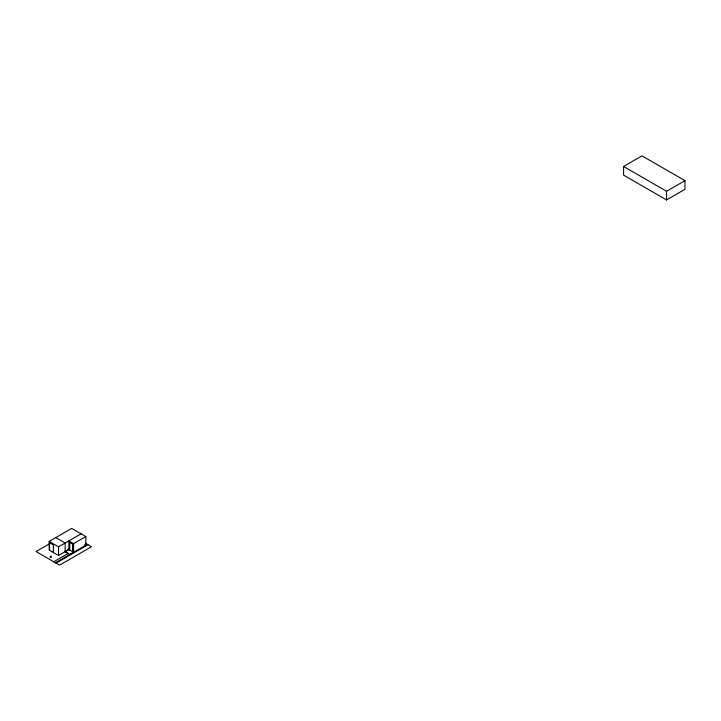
<?xml version="1.0" encoding="UTF-8"?>
<svg xmlns="http://www.w3.org/2000/svg" width="721" height="721" viewBox="0 0 721 721"><rect width="100%" height="100%" fill="white"/><g stroke="black" fill="none" stroke-linecap="round" stroke-linejoin="round"><path stroke-width="1.08" d="M50.632 556.134L50.046 556.828L50.632 557.522M623.602 166.47L642.005 155.844L684.95 180.638L684.95 189.299L666.546 199.933L623.602 175.131L623.602 166.47L666.546 191.263L684.95 180.638M81.094 533.819L68.865 540.885L68.865 549.546L58.545 555.512L49.181 550.096L49.181 541.435L71.721 528.412L85.826 536.559L85.826 545.22L55.445 562.75M49.533 543.769L36.05 551.556L59.609 565.156L91.477 546.752L85.195 543.129M49.181 541.435L58.545 546.842L68.865 540.885L73.596 543.616L85.826 536.559M68.865 549.546L65.178 551.682L65.178 543.021L55.805 537.605M53.742 561.767L68.189 553.431L64.466 551.277M73.596 543.616L73.596 552.277L69.865 554.422L65.142 551.691M56.085 563.128L87.962 544.725M50.722 557.531L51.461 556.927L50.975 556.152M84.627 544.517L86.466 545.59M67.954 549.014L73.596 552.277M666.546 191.263L666.546 199.933M72.569 551.682L72.569 544.085L69.766 542.462L69.766 550.069M58.545 546.842L58.545 555.512M53.345 552.502L53.345 544.869L49.56 542.688L49.56 550.312"/></g></svg>
